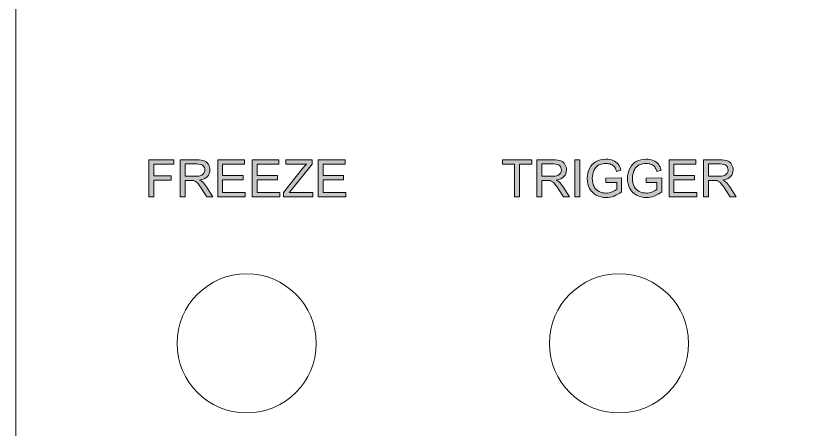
# Model space of a CAD drawing. Header units: inches. Extents: x 0 to 108, y -222 to 0.
# Drawn here: x 0.1 to 54, y -167.7 to -139.5 of the extents above; entities that cross this region are included whole.
import ezdxf

# ---------------------------------------------------------------- set-up
doc = ezdxf.new("R2010")
doc.units = ezdxf.units.IN
doc.header["$MEASUREMENT"] = 0
doc.layers.add('Decoupe', color=7, linetype='Continuous')
doc.layers.add('Impression', color=7, linetype='Continuous')

# ---------------------------------------------------------------- blocks, each defined once
blk = doc.blocks.new('block 2')
at = {"layer": 'Decoupe', "color": 240, "lineweight": 18, "true_color": 0xed1c24}
blk.add_lwpolyline([(107.823, -222.123), (0.127, -222.123), (0.127, -0.127), (107.823, -0.127), (107.823, -222.123)], dxfattribs=at)
for points in [[(20.625, -161.888), (20.625, -164.512), (18.498, -166.638), (15.875, -166.638), (13.252, -166.638), (11.125, -164.512), (11.125, -161.888), (11.125, -159.265), (13.252, -157.138), (15.875, -157.138), (18.498, -157.138), (20.625, -159.265), (20.625, -161.888)], [(46.025, -161.888), (46.025, -164.512), (43.898, -166.638), (41.275, -166.638), (38.652, -166.638), (36.525, -164.512), (36.525, -161.888), (36.525, -159.265), (38.652, -157.138), (41.275, -157.138), (43.898, -157.138), (46.025, -159.265), (46.025, -161.888)]]:
    blk.add_open_spline(points, degree=3, knots=[0, 0, 0, 0, 1, 1, 1, 2, 2, 2, 3, 3, 3, 4, 4, 4, 4], dxfattribs=at)
blk = doc.blocks.new('block 7')
at = {"layer": 'Impression', "true_color": 0xffffff}
h = blk.add_hatch(color=7, dxfattribs=at)
h.dxf.hatch_style = 2
h.paths.add_polyline_path([(9.206, -151.889), (9.206, -149.363), (10.91, -149.363), (10.91, -149.661), (9.541, -149.661), (9.541, -150.444), (10.726, -150.444), (10.726, -150.742), (9.541, -150.742), (9.541, -151.889)])
h = blk.add_hatch(color=7, dxfattribs=at)
h.dxf.hatch_style = 2
edge = h.paths.add_edge_path()
edge.add_spline(control_points=[(11.349, -151.889), (11.349, -151.889), (11.349, -149.363), (11.349, -149.363), (11.349, -149.363), (12.469, -149.363), (12.469, -149.363), (12.694, -149.363), (12.865, -149.386), (12.982, -149.432), (13.099, -149.477), (13.193, -149.557), (13.263, -149.672), (13.333, -149.787), (13.368, -149.914), (13.368, -150.053), (13.368, -150.232), (13.31, -150.383), (13.194, -150.506), (13.078, -150.629), (12.899, -150.706), (12.657, -150.74), (12.745, -150.782), (12.812, -150.824), (12.858, -150.866), (12.956, -150.955), (13.048, -151.067), (13.135, -151.201), (13.135, -151.201), (13.575, -151.889), (13.575, -151.889), (13.575, -151.889), (13.154, -151.889), (13.154, -151.889), (13.154, -151.889), (12.82, -151.363), (12.82, -151.363), (12.723, -151.212), (12.642, -151.096), (12.579, -151.015), (12.516, -150.935), (12.46, -150.879), (12.409, -150.847), (12.36, -150.815), (12.309, -150.792), (12.257, -150.779), (12.219, -150.772), (12.157, -150.767), (12.071, -150.767), (12.071, -150.767), (11.683, -150.767), (11.683, -150.767), (11.683, -150.767), (11.683, -151.889), (11.683, -151.889), (11.683, -151.889), (11.349, -151.889), (11.349, -151.889)], knot_values=[0, 0, 0, 0, 1, 1, 1, 2, 2, 2, 3, 3, 3, 4, 4, 4, 5, 5, 5, 6, 6, 6, 7, 7, 7, 8, 8, 8, 9, 9, 9, 10, 10, 10, 11, 11, 11, 12, 12, 12, 13, 13, 13, 14, 14, 14, 15, 15, 15, 16, 16, 16, 17, 17, 17, 18, 18, 18, 19, 19, 19, 19], degree=3, periodic=1)
edge = h.paths.add_edge_path()
edge.add_spline(control_points=[(11.683, -150.478), (11.683, -150.478), (12.402, -150.478), (12.402, -150.478), (12.554, -150.478), (12.674, -150.462), (12.76, -150.431), (12.846, -150.399), (12.912, -150.348), (12.956, -150.279), (13.001, -150.21), (13.023, -150.134), (13.023, -150.053), (13.023, -149.933), (12.98, -149.835), (12.894, -149.758), (12.807, -149.681), (12.67, -149.643), (12.483, -149.643), (12.483, -149.643), (11.683, -149.643), (11.683, -149.643), (11.683, -149.643), (11.683, -150.478), (11.683, -150.478)], knot_values=[0, 0, 0, 0, 1, 1, 1, 2, 2, 2, 3, 3, 3, 4, 4, 4, 5, 5, 5, 6, 6, 6, 7, 7, 7, 8, 8, 8, 8], degree=3, periodic=1)
h = blk.add_hatch(color=7, dxfattribs=at)
h.dxf.hatch_style = 2
h.paths.add_polyline_path([(13.899, -151.889), (13.899, -149.363), (15.724, -149.363), (15.724, -149.661), (14.233, -149.661), (14.233, -150.435), (15.63, -150.435), (15.63, -150.731), (14.233, -150.731), (14.233, -151.591), (15.783, -151.591), (15.783, -151.889)])
h = blk.add_hatch(color=7, dxfattribs=at)
h.dxf.hatch_style = 2
h.paths.add_polyline_path([(16.252, -151.889), (16.252, -149.363), (18.077, -149.363), (18.077, -149.661), (16.586, -149.661), (16.586, -150.435), (17.983, -150.435), (17.983, -150.731), (16.586, -150.731), (16.586, -151.591), (18.136, -151.591), (18.136, -151.889)])
h = blk.add_hatch(color=7, dxfattribs=at)
h.dxf.hatch_style = 2
edge = h.paths.add_edge_path()
edge.add_spline(control_points=[(18.396, -151.889), (18.396, -151.889), (18.396, -151.579), (18.396, -151.579), (18.396, -151.579), (19.69, -149.961), (19.69, -149.961), (19.782, -149.846), (19.869, -149.747), (19.952, -149.661), (19.952, -149.661), (18.543, -149.661), (18.543, -149.661), (18.543, -149.661), (18.543, -149.363), (18.543, -149.363), (18.543, -149.363), (20.351, -149.363), (20.351, -149.363), (20.351, -149.363), (20.351, -149.661), (20.351, -149.661), (20.351, -149.661), (18.934, -151.413), (18.934, -151.413), (18.934, -151.413), (18.78, -151.591), (18.78, -151.591), (18.78, -151.591), (20.393, -151.591), (20.393, -151.591), (20.393, -151.591), (20.393, -151.889), (20.393, -151.889), (20.393, -151.889), (18.396, -151.889), (18.396, -151.889)], knot_values=[0, 0, 0, 0, 1, 1, 1, 2, 2, 2, 3, 3, 3, 4, 4, 4, 5, 5, 5, 6, 6, 6, 7, 7, 7, 8, 8, 8, 9, 9, 9, 10, 10, 10, 11, 11, 11, 12, 12, 12, 12], degree=3, periodic=1)
h = blk.add_hatch(color=7, dxfattribs=at)
h.dxf.hatch_style = 2
h.paths.add_polyline_path([(20.759, -151.889), (20.759, -149.363), (22.585, -149.363), (22.585, -149.661), (21.094, -149.661), (21.094, -150.435), (22.491, -150.435), (22.491, -150.731), (21.094, -150.731), (21.094, -151.591), (22.644, -151.591), (22.644, -151.889)])
at = {"layer": 'Impression', "lineweight": 0}
for points in [[(9.206, -151.889), (9.206, -149.363), (10.91, -149.363), (10.91, -149.661), (9.541, -149.661), (9.541, -150.444), (10.726, -150.444), (10.726, -150.742), (9.541, -150.742), (9.541, -151.889), (9.206, -151.889)], [(13.899, -151.889), (13.899, -149.363), (15.724, -149.363), (15.724, -149.661), (14.233, -149.661), (14.233, -150.435), (15.63, -150.435), (15.63, -150.731), (14.233, -150.731), (14.233, -151.591), (15.783, -151.591), (15.783, -151.889), (13.899, -151.889)], [(16.252, -151.889), (16.252, -149.363), (18.077, -149.363), (18.077, -149.661), (16.586, -149.661), (16.586, -150.435), (17.983, -150.435), (17.983, -150.731), (16.586, -150.731), (16.586, -151.591), (18.136, -151.591), (18.136, -151.889), (16.252, -151.889)], [(20.759, -151.889), (20.759, -149.363), (22.585, -149.363), (22.585, -149.661), (21.094, -149.661), (21.094, -150.435), (22.491, -150.435), (22.491, -150.731), (21.094, -150.731), (21.094, -151.591), (22.644, -151.591), (22.644, -151.889), (20.759, -151.889)]]:
    blk.add_lwpolyline(points, dxfattribs=at)
for points, knots in [([(11.349, -151.889), (11.349, -151.889), (11.349, -149.363), (11.349, -149.363), (11.349, -149.363), (12.469, -149.363), (12.469, -149.363), (12.694, -149.363), (12.865, -149.386), (12.982, -149.432), (13.099, -149.477), (13.193, -149.557), (13.263, -149.672), (13.333, -149.787), (13.368, -149.914), (13.368, -150.053), (13.368, -150.232), (13.31, -150.383), (13.194, -150.506), (13.078, -150.629), (12.899, -150.706), (12.657, -150.74), (12.745, -150.782), (12.812, -150.824), (12.858, -150.866), (12.956, -150.955), (13.048, -151.067), (13.135, -151.201), (13.135, -151.201), (13.575, -151.889), (13.575, -151.889), (13.575, -151.889), (13.154, -151.889), (13.154, -151.889), (13.154, -151.889), (12.82, -151.363), (12.82, -151.363), (12.723, -151.212), (12.642, -151.096), (12.579, -151.015), (12.516, -150.935), (12.46, -150.879), (12.409, -150.847), (12.36, -150.815), (12.309, -150.792), (12.257, -150.779), (12.219, -150.772), (12.157, -150.767), (12.071, -150.767), (12.071, -150.767), (11.683, -150.767), (11.683, -150.767), (11.683, -150.767), (11.683, -151.889), (11.683, -151.889), (11.683, -151.889), (11.349, -151.889), (11.349, -151.889)], [0, 0, 0, 0, 1, 1, 1, 2, 2, 2, 3, 3, 3, 4, 4, 4, 5, 5, 5, 6, 6, 6, 7, 7, 7, 8, 8, 8, 9, 9, 9, 10, 10, 10, 11, 11, 11, 12, 12, 12, 13, 13, 13, 14, 14, 14, 15, 15, 15, 16, 16, 16, 17, 17, 17, 18, 18, 18, 19, 19, 19, 19]), ([(11.683, -150.478), (11.683, -150.478), (12.402, -150.478), (12.402, -150.478), (12.554, -150.478), (12.674, -150.462), (12.76, -150.431), (12.846, -150.399), (12.912, -150.348), (12.956, -150.279), (13.001, -150.21), (13.023, -150.134), (13.023, -150.053), (13.023, -149.933), (12.98, -149.835), (12.894, -149.758), (12.807, -149.681), (12.67, -149.643), (12.483, -149.643), (12.483, -149.643), (11.683, -149.643), (11.683, -149.643), (11.683, -149.643), (11.683, -150.478), (11.683, -150.478)], [0, 0, 0, 0, 1, 1, 1, 2, 2, 2, 3, 3, 3, 4, 4, 4, 5, 5, 5, 6, 6, 6, 7, 7, 7, 8, 8, 8, 8]), ([(18.396, -151.889), (18.396, -151.889), (18.396, -151.579), (18.396, -151.579), (18.396, -151.579), (19.69, -149.961), (19.69, -149.961), (19.782, -149.846), (19.869, -149.747), (19.952, -149.661), (19.952, -149.661), (18.543, -149.661), (18.543, -149.661), (18.543, -149.661), (18.543, -149.363), (18.543, -149.363), (18.543, -149.363), (20.351, -149.363), (20.351, -149.363), (20.351, -149.363), (20.351, -149.661), (20.351, -149.661), (20.351, -149.661), (18.934, -151.413), (18.934, -151.413), (18.934, -151.413), (18.78, -151.591), (18.78, -151.591), (18.78, -151.591), (20.393, -151.591), (20.393, -151.591), (20.393, -151.591), (20.393, -151.889), (20.393, -151.889), (20.393, -151.889), (18.396, -151.889), (18.396, -151.889)], [0, 0, 0, 0, 1, 1, 1, 2, 2, 2, 3, 3, 3, 4, 4, 4, 5, 5, 5, 6, 6, 6, 7, 7, 7, 8, 8, 8, 9, 9, 9, 10, 10, 10, 11, 11, 11, 12, 12, 12, 12])]:
    blk.add_open_spline(points, degree=3, knots=knots, dxfattribs=at)
blk = doc.blocks.new('block 8')
at = {"layer": 'Impression', "true_color": 0xffffff}
h = blk.add_hatch(color=7, dxfattribs=at)
h.dxf.hatch_style = 2
h.paths.add_polyline_path([(34.154, -151.889), (34.154, -149.661), (33.322, -149.661), (33.322, -149.363), (35.324, -149.363), (35.324, -149.661), (34.488, -149.661), (34.488, -151.889)])
h = blk.add_hatch(color=7, dxfattribs=at)
h.dxf.hatch_style = 2
edge = h.paths.add_edge_path()
edge.add_spline(control_points=[(35.672, -151.889), (35.672, -151.889), (35.672, -149.363), (35.672, -149.363), (35.672, -149.363), (36.791, -149.363), (36.791, -149.363), (37.016, -149.363), (37.187, -149.386), (37.305, -149.432), (37.422, -149.477), (37.515, -149.557), (37.585, -149.672), (37.655, -149.787), (37.69, -149.914), (37.69, -150.053), (37.69, -150.232), (37.633, -150.383), (37.516, -150.506), (37.4, -150.629), (37.221, -150.706), (36.979, -150.74), (37.068, -150.782), (37.135, -150.824), (37.181, -150.866), (37.278, -150.955), (37.371, -151.067), (37.458, -151.201), (37.458, -151.201), (37.897, -151.889), (37.897, -151.889), (37.897, -151.889), (37.477, -151.889), (37.477, -151.889), (37.477, -151.889), (37.143, -151.363), (37.143, -151.363), (37.045, -151.212), (36.964, -151.096), (36.901, -151.015), (36.838, -150.935), (36.782, -150.879), (36.732, -150.847), (36.682, -150.815), (36.631, -150.792), (36.579, -150.779), (36.541, -150.772), (36.479, -150.767), (36.393, -150.767), (36.393, -150.767), (36.006, -150.767), (36.006, -150.767), (36.006, -150.767), (36.006, -151.889), (36.006, -151.889), (36.006, -151.889), (35.672, -151.889), (35.672, -151.889)], knot_values=[0, 0, 0, 0, 1, 1, 1, 2, 2, 2, 3, 3, 3, 4, 4, 4, 5, 5, 5, 6, 6, 6, 7, 7, 7, 8, 8, 8, 9, 9, 9, 10, 10, 10, 11, 11, 11, 12, 12, 12, 13, 13, 13, 14, 14, 14, 15, 15, 15, 16, 16, 16, 17, 17, 17, 18, 18, 18, 19, 19, 19, 19], degree=3, periodic=1)
edge = h.paths.add_edge_path()
edge.add_spline(control_points=[(36.006, -150.478), (36.006, -150.478), (36.724, -150.478), (36.724, -150.478), (36.877, -150.478), (36.996, -150.462), (37.082, -150.431), (37.168, -150.399), (37.234, -150.348), (37.279, -150.279), (37.323, -150.21), (37.346, -150.134), (37.346, -150.053), (37.346, -149.933), (37.302, -149.835), (37.216, -149.758), (37.129, -149.681), (36.992, -149.643), (36.805, -149.643), (36.805, -149.643), (36.006, -149.643), (36.006, -149.643), (36.006, -149.643), (36.006, -150.478), (36.006, -150.478)], knot_values=[0, 0, 0, 0, 1, 1, 1, 2, 2, 2, 3, 3, 3, 4, 4, 4, 5, 5, 5, 6, 6, 6, 7, 7, 7, 8, 8, 8, 8], degree=3, periodic=1)
h = blk.add_hatch(color=7, dxfattribs=at)
h.dxf.hatch_style = 2
h.paths.add_polyline_path([(38.271, -151.889), (38.271, -149.363), (38.605, -149.363), (38.605, -151.889)])
h = blk.add_hatch(color=7, dxfattribs=at)
h.dxf.hatch_style = 2
edge = h.paths.add_edge_path()
edge.add_spline(control_points=[(40.376, -150.898), (40.376, -150.898), (40.376, -150.602), (40.376, -150.602), (40.376, -150.602), (41.446, -150.6), (41.446, -150.6), (41.446, -150.6), (41.446, -151.537), (41.446, -151.537), (41.281, -151.668), (41.112, -151.767), (40.937, -151.833), (40.763, -151.899), (40.584, -151.932), (40.4, -151.932), (40.152, -151.932), (39.927, -151.879), (39.724, -151.772), (39.521, -151.666), (39.368, -151.513), (39.265, -151.312), (39.161, -151.111), (39.11, -150.886), (39.11, -150.638), (39.11, -150.393), (39.161, -150.163), (39.264, -149.95), (39.367, -149.737), (39.515, -149.579), (39.707, -149.475), (39.9, -149.372), (40.123, -149.32), (40.374, -149.32), (40.557, -149.32), (40.722, -149.35), (40.869, -149.409), (41.017, -149.468), (41.133, -149.551), (41.216, -149.656), (41.3, -149.762), (41.364, -149.9), (41.408, -150.07), (41.408, -150.07), (41.106, -150.152), (41.106, -150.152), (41.068, -150.024), (41.021, -149.923), (40.965, -149.849), (40.909, -149.776), (40.828, -149.717), (40.724, -149.673), (40.619, -149.628), (40.503, -149.606), (40.376, -149.606), (40.223, -149.606), (40.091, -149.629), (39.98, -149.676), (39.868, -149.722), (39.778, -149.784), (39.71, -149.86), (39.642, -149.935), (39.589, -150.019), (39.551, -150.109), (39.486, -150.265), (39.454, -150.435), (39.454, -150.618), (39.454, -150.842), (39.493, -151.031), (39.57, -151.183), (39.648, -151.334), (39.761, -151.447), (39.909, -151.52), (40.057, -151.594), (40.215, -151.63), (40.381, -151.63), (40.526, -151.63), (40.667, -151.602), (40.805, -151.547), (40.943, -151.491), (41.047, -151.432), (41.118, -151.369), (41.118, -151.369), (41.118, -150.898), (41.118, -150.898), (41.118, -150.898), (40.376, -150.898), (40.376, -150.898)], knot_values=[0, 0, 0, 0, 1, 1, 1, 2, 2, 2, 3, 3, 3, 4, 4, 4, 5, 5, 5, 6, 6, 6, 7, 7, 7, 8, 8, 8, 9, 9, 9, 10, 10, 10, 11, 11, 11, 12, 12, 12, 13, 13, 13, 14, 14, 14, 15, 15, 15, 16, 16, 16, 17, 17, 17, 18, 18, 18, 19, 19, 19, 20, 20, 20, 21, 21, 21, 22, 22, 22, 23, 23, 23, 24, 24, 24, 25, 25, 25, 26, 26, 26, 27, 27, 27, 28, 28, 28, 29, 29, 29, 29], degree=3, periodic=1)
h = blk.add_hatch(color=7, dxfattribs=at)
h.dxf.hatch_style = 2
edge = h.paths.add_edge_path()
edge.add_spline(control_points=[(43.12, -150.898), (43.12, -150.898), (43.12, -150.602), (43.12, -150.602), (43.12, -150.602), (44.19, -150.6), (44.19, -150.6), (44.19, -150.6), (44.19, -151.537), (44.19, -151.537), (44.025, -151.668), (43.856, -151.767), (43.681, -151.833), (43.507, -151.899), (43.328, -151.932), (43.144, -151.932), (42.896, -151.932), (42.671, -151.879), (42.468, -151.772), (42.265, -151.666), (42.112, -151.513), (42.009, -151.312), (41.905, -151.111), (41.854, -150.886), (41.854, -150.638), (41.854, -150.393), (41.905, -150.163), (42.008, -149.95), (42.111, -149.737), (42.259, -149.579), (42.452, -149.475), (42.644, -149.372), (42.867, -149.32), (43.118, -149.32), (43.301, -149.32), (43.466, -149.35), (43.613, -149.409), (43.761, -149.468), (43.877, -149.551), (43.96, -149.656), (44.044, -149.762), (44.108, -149.9), (44.152, -150.07), (44.152, -150.07), (43.85, -150.152), (43.85, -150.152), (43.812, -150.024), (43.765, -149.923), (43.709, -149.849), (43.653, -149.776), (43.572, -149.717), (43.468, -149.673), (43.363, -149.628), (43.247, -149.606), (43.12, -149.606), (42.967, -149.606), (42.835, -149.629), (42.724, -149.676), (42.612, -149.722), (42.522, -149.784), (42.454, -149.86), (42.386, -149.935), (42.333, -150.019), (42.295, -150.109), (42.23, -150.265), (42.198, -150.435), (42.198, -150.618), (42.198, -150.842), (42.237, -151.031), (42.314, -151.183), (42.392, -151.334), (42.505, -151.447), (42.653, -151.52), (42.801, -151.594), (42.959, -151.63), (43.125, -151.63), (43.27, -151.63), (43.411, -151.602), (43.549, -151.547), (43.687, -151.491), (43.791, -151.432), (43.862, -151.369), (43.862, -151.369), (43.862, -150.898), (43.862, -150.898), (43.862, -150.898), (43.12, -150.898), (43.12, -150.898)], knot_values=[0, 0, 0, 0, 1, 1, 1, 2, 2, 2, 3, 3, 3, 4, 4, 4, 5, 5, 5, 6, 6, 6, 7, 7, 7, 8, 8, 8, 9, 9, 9, 10, 10, 10, 11, 11, 11, 12, 12, 12, 13, 13, 13, 14, 14, 14, 15, 15, 15, 16, 16, 16, 17, 17, 17, 18, 18, 18, 19, 19, 19, 20, 20, 20, 21, 21, 21, 22, 22, 22, 23, 23, 23, 24, 24, 24, 25, 25, 25, 26, 26, 26, 27, 27, 27, 28, 28, 28, 29, 29, 29, 29], degree=3, periodic=1)
h = blk.add_hatch(color=7, dxfattribs=at)
h.dxf.hatch_style = 2
h.paths.add_polyline_path([(44.689, -151.889), (44.689, -149.363), (46.515, -149.363), (46.515, -149.661), (45.023, -149.661), (45.023, -150.435), (46.42, -150.435), (46.42, -150.731), (45.023, -150.731), (45.023, -151.591), (46.574, -151.591), (46.574, -151.889)])
h = blk.add_hatch(color=7, dxfattribs=at)
h.dxf.hatch_style = 2
edge = h.paths.add_edge_path()
edge.add_spline(control_points=[(47.04, -151.889), (47.04, -151.889), (47.04, -149.363), (47.04, -149.363), (47.04, -149.363), (48.16, -149.363), (48.16, -149.363), (48.385, -149.363), (48.556, -149.386), (48.673, -149.432), (48.79, -149.477), (48.884, -149.557), (48.954, -149.672), (49.024, -149.787), (49.059, -149.914), (49.059, -150.053), (49.059, -150.232), (49.001, -150.383), (48.885, -150.506), (48.769, -150.629), (48.59, -150.706), (48.348, -150.74), (48.436, -150.782), (48.503, -150.824), (48.549, -150.866), (48.647, -150.955), (48.739, -151.067), (48.827, -151.201), (48.827, -151.201), (49.266, -151.889), (49.266, -151.889), (49.266, -151.889), (48.846, -151.889), (48.846, -151.889), (48.846, -151.889), (48.511, -151.363), (48.511, -151.363), (48.414, -151.212), (48.333, -151.096), (48.27, -151.015), (48.207, -150.935), (48.151, -150.879), (48.1, -150.847), (48.051, -150.815), (48, -150.792), (47.948, -150.779), (47.91, -150.772), (47.848, -150.767), (47.762, -150.767), (47.762, -150.767), (47.375, -150.767), (47.375, -150.767), (47.375, -150.767), (47.375, -151.889), (47.375, -151.889), (47.375, -151.889), (47.04, -151.889), (47.04, -151.889)], knot_values=[0, 0, 0, 0, 1, 1, 1, 2, 2, 2, 3, 3, 3, 4, 4, 4, 5, 5, 5, 6, 6, 6, 7, 7, 7, 8, 8, 8, 9, 9, 9, 10, 10, 10, 11, 11, 11, 12, 12, 12, 13, 13, 13, 14, 14, 14, 15, 15, 15, 16, 16, 16, 17, 17, 17, 18, 18, 18, 19, 19, 19, 19], degree=3, periodic=1)
edge = h.paths.add_edge_path()
edge.add_spline(control_points=[(47.375, -150.478), (47.375, -150.478), (48.093, -150.478), (48.093, -150.478), (48.245, -150.478), (48.365, -150.462), (48.451, -150.431), (48.537, -150.399), (48.603, -150.348), (48.648, -150.279), (48.692, -150.21), (48.715, -150.134), (48.715, -150.053), (48.715, -149.933), (48.671, -149.835), (48.585, -149.758), (48.498, -149.681), (48.361, -149.643), (48.174, -149.643), (48.174, -149.643), (47.375, -149.643), (47.375, -149.643), (47.375, -149.643), (47.375, -150.478), (47.375, -150.478)], knot_values=[0, 0, 0, 0, 1, 1, 1, 2, 2, 2, 3, 3, 3, 4, 4, 4, 5, 5, 5, 6, 6, 6, 7, 7, 7, 8, 8, 8, 8], degree=3, periodic=1)
at = {"layer": 'Impression', "lineweight": 0}
for points in [[(34.154, -151.889), (34.154, -149.661), (33.322, -149.661), (33.322, -149.363), (35.324, -149.363), (35.324, -149.661), (34.488, -149.661), (34.488, -151.889), (34.154, -151.889)], [(38.271, -151.889), (38.271, -149.363), (38.605, -149.363), (38.605, -151.889), (38.271, -151.889)], [(44.689, -151.889), (44.689, -149.363), (46.515, -149.363), (46.515, -149.661), (45.023, -149.661), (45.023, -150.435), (46.42, -150.435), (46.42, -150.731), (45.023, -150.731), (45.023, -151.591), (46.574, -151.591), (46.574, -151.889), (44.689, -151.889)]]:
    blk.add_lwpolyline(points, dxfattribs=at)
for points, knots in [([(35.672, -151.889), (35.672, -151.889), (35.672, -149.363), (35.672, -149.363), (35.672, -149.363), (36.791, -149.363), (36.791, -149.363), (37.016, -149.363), (37.187, -149.386), (37.305, -149.432), (37.422, -149.477), (37.515, -149.557), (37.585, -149.672), (37.655, -149.787), (37.69, -149.914), (37.69, -150.053), (37.69, -150.232), (37.633, -150.383), (37.516, -150.506), (37.4, -150.629), (37.221, -150.706), (36.979, -150.74), (37.068, -150.782), (37.135, -150.824), (37.181, -150.866), (37.278, -150.955), (37.371, -151.067), (37.458, -151.201), (37.458, -151.201), (37.897, -151.889), (37.897, -151.889), (37.897, -151.889), (37.477, -151.889), (37.477, -151.889), (37.477, -151.889), (37.143, -151.363), (37.143, -151.363), (37.045, -151.212), (36.964, -151.096), (36.901, -151.015), (36.838, -150.935), (36.782, -150.879), (36.732, -150.847), (36.682, -150.815), (36.631, -150.792), (36.579, -150.779), (36.541, -150.772), (36.479, -150.767), (36.393, -150.767), (36.393, -150.767), (36.006, -150.767), (36.006, -150.767), (36.006, -150.767), (36.006, -151.889), (36.006, -151.889), (36.006, -151.889), (35.672, -151.889), (35.672, -151.889)], [0, 0, 0, 0, 1, 1, 1, 2, 2, 2, 3, 3, 3, 4, 4, 4, 5, 5, 5, 6, 6, 6, 7, 7, 7, 8, 8, 8, 9, 9, 9, 10, 10, 10, 11, 11, 11, 12, 12, 12, 13, 13, 13, 14, 14, 14, 15, 15, 15, 16, 16, 16, 17, 17, 17, 18, 18, 18, 19, 19, 19, 19]), ([(36.006, -150.478), (36.006, -150.478), (36.724, -150.478), (36.724, -150.478), (36.877, -150.478), (36.996, -150.462), (37.082, -150.431), (37.168, -150.399), (37.234, -150.348), (37.279, -150.279), (37.323, -150.21), (37.346, -150.134), (37.346, -150.053), (37.346, -149.933), (37.302, -149.835), (37.216, -149.758), (37.129, -149.681), (36.992, -149.643), (36.805, -149.643), (36.805, -149.643), (36.006, -149.643), (36.006, -149.643), (36.006, -149.643), (36.006, -150.478), (36.006, -150.478)], [0, 0, 0, 0, 1, 1, 1, 2, 2, 2, 3, 3, 3, 4, 4, 4, 5, 5, 5, 6, 6, 6, 7, 7, 7, 8, 8, 8, 8]), ([(40.376, -150.898), (40.376, -150.898), (40.376, -150.602), (40.376, -150.602), (40.376, -150.602), (41.446, -150.6), (41.446, -150.6), (41.446, -150.6), (41.446, -151.537), (41.446, -151.537), (41.281, -151.668), (41.112, -151.767), (40.937, -151.833), (40.763, -151.899), (40.584, -151.932), (40.4, -151.932), (40.152, -151.932), (39.927, -151.879), (39.724, -151.772), (39.521, -151.666), (39.368, -151.513), (39.265, -151.312), (39.161, -151.111), (39.11, -150.886), (39.11, -150.638), (39.11, -150.393), (39.161, -150.163), (39.264, -149.95), (39.367, -149.737), (39.515, -149.579), (39.707, -149.475), (39.9, -149.372), (40.123, -149.32), (40.374, -149.32), (40.557, -149.32), (40.722, -149.35), (40.869, -149.409), (41.017, -149.468), (41.133, -149.551), (41.216, -149.656), (41.3, -149.762), (41.364, -149.9), (41.408, -150.07), (41.408, -150.07), (41.106, -150.152), (41.106, -150.152), (41.068, -150.024), (41.021, -149.923), (40.965, -149.849), (40.909, -149.776), (40.828, -149.717), (40.724, -149.673), (40.619, -149.628), (40.503, -149.606), (40.376, -149.606), (40.223, -149.606), (40.091, -149.629), (39.98, -149.676), (39.868, -149.722), (39.778, -149.784), (39.71, -149.86), (39.642, -149.935), (39.589, -150.019), (39.551, -150.109), (39.486, -150.265), (39.454, -150.435), (39.454, -150.618), (39.454, -150.842), (39.493, -151.031), (39.57, -151.183), (39.648, -151.334), (39.761, -151.447), (39.909, -151.52), (40.057, -151.594), (40.215, -151.63), (40.381, -151.63), (40.526, -151.63), (40.667, -151.602), (40.805, -151.547), (40.943, -151.491), (41.047, -151.432), (41.118, -151.369), (41.118, -151.369), (41.118, -150.898), (41.118, -150.898), (41.118, -150.898), (40.376, -150.898), (40.376, -150.898)], [0, 0, 0, 0, 1, 1, 1, 2, 2, 2, 3, 3, 3, 4, 4, 4, 5, 5, 5, 6, 6, 6, 7, 7, 7, 8, 8, 8, 9, 9, 9, 10, 10, 10, 11, 11, 11, 12, 12, 12, 13, 13, 13, 14, 14, 14, 15, 15, 15, 16, 16, 16, 17, 17, 17, 18, 18, 18, 19, 19, 19, 20, 20, 20, 21, 21, 21, 22, 22, 22, 23, 23, 23, 24, 24, 24, 25, 25, 25, 26, 26, 26, 27, 27, 27, 28, 28, 28, 29, 29, 29, 29]), ([(43.12, -150.898), (43.12, -150.898), (43.12, -150.602), (43.12, -150.602), (43.12, -150.602), (44.19, -150.6), (44.19, -150.6), (44.19, -150.6), (44.19, -151.537), (44.19, -151.537), (44.025, -151.668), (43.856, -151.767), (43.681, -151.833), (43.507, -151.899), (43.328, -151.932), (43.144, -151.932), (42.896, -151.932), (42.671, -151.879), (42.468, -151.772), (42.265, -151.666), (42.112, -151.513), (42.009, -151.312), (41.905, -151.111), (41.854, -150.886), (41.854, -150.638), (41.854, -150.393), (41.905, -150.163), (42.008, -149.95), (42.111, -149.737), (42.259, -149.579), (42.452, -149.475), (42.644, -149.372), (42.867, -149.32), (43.118, -149.32), (43.301, -149.32), (43.466, -149.35), (43.613, -149.409), (43.761, -149.468), (43.877, -149.551), (43.96, -149.656), (44.044, -149.762), (44.108, -149.9), (44.152, -150.07), (44.152, -150.07), (43.85, -150.152), (43.85, -150.152), (43.812, -150.024), (43.765, -149.923), (43.709, -149.849), (43.653, -149.776), (43.572, -149.717), (43.468, -149.673), (43.363, -149.628), (43.247, -149.606), (43.12, -149.606), (42.967, -149.606), (42.835, -149.629), (42.724, -149.676), (42.612, -149.722), (42.522, -149.784), (42.454, -149.86), (42.386, -149.935), (42.333, -150.019), (42.295, -150.109), (42.23, -150.265), (42.198, -150.435), (42.198, -150.618), (42.198, -150.842), (42.237, -151.031), (42.314, -151.183), (42.392, -151.334), (42.505, -151.447), (42.653, -151.52), (42.801, -151.594), (42.959, -151.63), (43.125, -151.63), (43.27, -151.63), (43.411, -151.602), (43.549, -151.547), (43.687, -151.491), (43.791, -151.432), (43.862, -151.369), (43.862, -151.369), (43.862, -150.898), (43.862, -150.898), (43.862, -150.898), (43.12, -150.898), (43.12, -150.898)], [0, 0, 0, 0, 1, 1, 1, 2, 2, 2, 3, 3, 3, 4, 4, 4, 5, 5, 5, 6, 6, 6, 7, 7, 7, 8, 8, 8, 9, 9, 9, 10, 10, 10, 11, 11, 11, 12, 12, 12, 13, 13, 13, 14, 14, 14, 15, 15, 15, 16, 16, 16, 17, 17, 17, 18, 18, 18, 19, 19, 19, 20, 20, 20, 21, 21, 21, 22, 22, 22, 23, 23, 23, 24, 24, 24, 25, 25, 25, 26, 26, 26, 27, 27, 27, 28, 28, 28, 29, 29, 29, 29]), ([(47.04, -151.889), (47.04, -151.889), (47.04, -149.363), (47.04, -149.363), (47.04, -149.363), (48.16, -149.363), (48.16, -149.363), (48.385, -149.363), (48.556, -149.386), (48.673, -149.432), (48.79, -149.477), (48.884, -149.557), (48.954, -149.672), (49.024, -149.787), (49.059, -149.914), (49.059, -150.053), (49.059, -150.232), (49.001, -150.383), (48.885, -150.506), (48.769, -150.629), (48.59, -150.706), (48.348, -150.74), (48.436, -150.782), (48.503, -150.824), (48.549, -150.866), (48.647, -150.955), (48.739, -151.067), (48.827, -151.201), (48.827, -151.201), (49.266, -151.889), (49.266, -151.889), (49.266, -151.889), (48.846, -151.889), (48.846, -151.889), (48.846, -151.889), (48.511, -151.363), (48.511, -151.363), (48.414, -151.212), (48.333, -151.096), (48.27, -151.015), (48.207, -150.935), (48.151, -150.879), (48.1, -150.847), (48.051, -150.815), (48, -150.792), (47.948, -150.779), (47.91, -150.772), (47.848, -150.767), (47.762, -150.767), (47.762, -150.767), (47.375, -150.767), (47.375, -150.767), (47.375, -150.767), (47.375, -151.889), (47.375, -151.889), (47.375, -151.889), (47.04, -151.889), (47.04, -151.889)], [0, 0, 0, 0, 1, 1, 1, 2, 2, 2, 3, 3, 3, 4, 4, 4, 5, 5, 5, 6, 6, 6, 7, 7, 7, 8, 8, 8, 9, 9, 9, 10, 10, 10, 11, 11, 11, 12, 12, 12, 13, 13, 13, 14, 14, 14, 15, 15, 15, 16, 16, 16, 17, 17, 17, 18, 18, 18, 19, 19, 19, 19]), ([(47.375, -150.478), (47.375, -150.478), (48.093, -150.478), (48.093, -150.478), (48.245, -150.478), (48.365, -150.462), (48.451, -150.431), (48.537, -150.399), (48.603, -150.348), (48.648, -150.279), (48.692, -150.21), (48.715, -150.134), (48.715, -150.053), (48.715, -149.933), (48.671, -149.835), (48.585, -149.758), (48.498, -149.681), (48.361, -149.643), (48.174, -149.643), (48.174, -149.643), (47.375, -149.643), (47.375, -149.643), (47.375, -149.643), (47.375, -150.478), (47.375, -150.478)], [0, 0, 0, 0, 1, 1, 1, 2, 2, 2, 3, 3, 3, 4, 4, 4, 5, 5, 5, 6, 6, 6, 7, 7, 7, 8, 8, 8, 8])]:
    blk.add_open_spline(points, degree=3, knots=knots, dxfattribs=at)

msp = doc.modelspace()

# ---------------------------------------------------------------- block references
at = {"layer": 'Decoupe'}
msp.add_blockref('block 2', (0, 0), dxfattribs=at)
at = {"layer": 'Impression'}
for name in ['block 7', 'block 8']:
    msp.add_blockref(name, (0, 0), dxfattribs=at)

doc.saveas('drawing.dxf')
